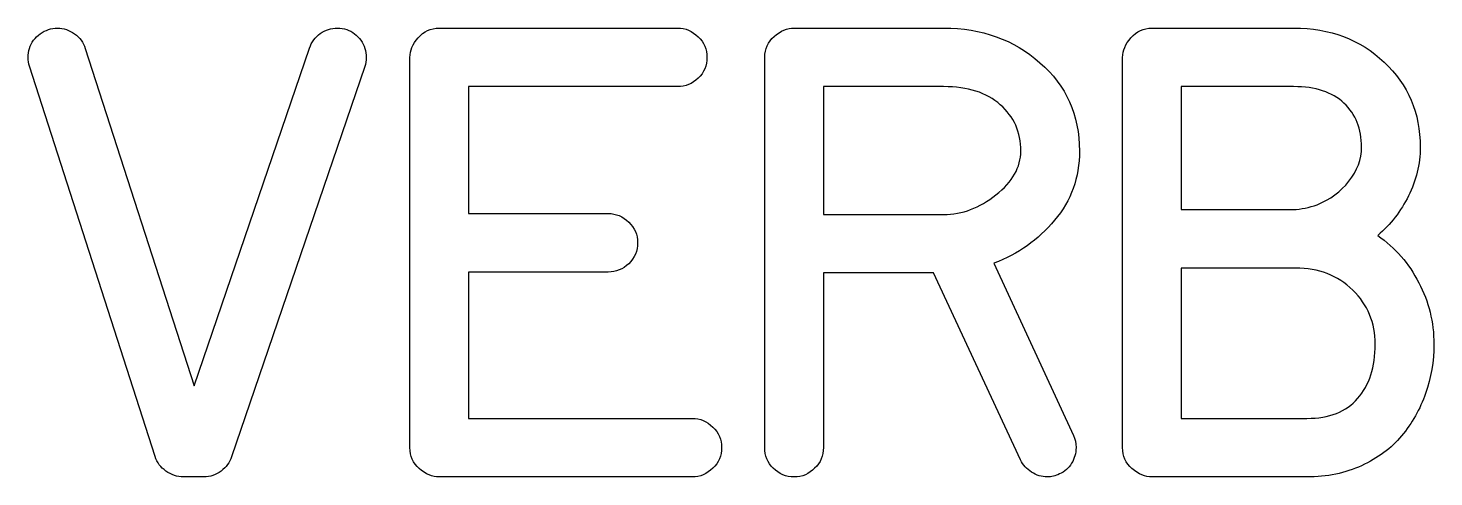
# Model space of a CAD drawing. Header units: millimetres. Extents: x 5.4 to 16.1, y 9 to 12.4.
import ezdxf

# ---------------------------------------------------------------- set-up
doc = ezdxf.new("R2010")
doc.units = ezdxf.units.MM
doc.layers.get('0').update_dxf_attribs({"linetype": 'CONTINUOUS'})

msp = doc.modelspace()

# ---------------------------------------------------------------- linework, layer by layer
at = {"color": 7}
for points in [[(5.539913, 12.417709)], [(10.472652, 12.362044)], [(15.63321, 10.851868)]]:
    msp.add_lwpolyline(points, close=True, dxfattribs=at)
for points in [[(8.506086, 12.428833), (10.31681, 12.428833)], [(11.201392, 12.428836), (12.336805, 12.428836)], [(13.918967, 12.428831), (14.995012, 12.428831)], [(5.818192, 12.272997), (6.645634, 9.709041), (7.521312, 12.276708)], [(8.283455, 9.237805), (8.283455, 12.206204)], [(10.978761, 9.237804), (10.978761, 10.788794), (10.978761, 12.206206)], [(13.696335, 9.237796), (13.696335, 10.825897), (13.696335, 12.206203)], [(6.348801, 9.171027), (5.395203, 12.139425)], [(7.940594, 12.135716), (6.927627, 9.167316)], [(10.31681, 11.983575), (8.728715, 11.983575), (8.728715, 11.018846), (9.789918, 11.018846)], [(12.336807, 11.983576), (11.424023, 11.983576), (11.424023, 11.011425)], [(14.995012, 11.983579), (14.141598, 11.983579), (14.141597, 11.04853)], [(11.424023, 11.011425), (12.336807, 11.011425)], [(14.141597, 11.04853), (14.9913, 11.04853)], [(9.789918, 10.573583), (8.728715, 10.573583), (8.728715, 9.460433), (10.428124, 9.460433)], [(12.718986, 10.640375), (13.323798, 9.330568)], [(14.141597, 10.603268), (14.141597, 9.460434), (15.095195, 9.460434)], [(15.009854, 10.603268), (14.998724, 10.603268), (14.141597, 10.603268)], [(12.919351, 9.145041), (12.258884, 10.566165), (11.424023, 10.566164)], [(11.424023, 10.566164), (11.424023, 9.237804)], [(6.719841, 9.01519), (6.641924, 9.01519), (6.564006, 9.01519)], [(10.428124, 9.015171), (8.506085, 9.015171)], [(15.095194, 9.015166), (13.918966, 9.015166)]]:
    msp.add_lwpolyline(points, dxfattribs=at)
for points in [[(5.424888, 12.336082), (5.45457, 12.375662), (5.492912, 12.402871), (5.539913, 12.417709)], [(5.539909, 12.417707), (5.559699, 12.425126), (5.581962, 12.428836), (5.606698, 12.428836)], [(5.606698, 12.428836), (5.653696, 12.428836), (5.696986, 12.413995), (5.736565, 12.384313)], [(5.736565, 12.384313), (5.776144, 12.357103), (5.803353, 12.319998), (5.818192, 12.272997)], [(7.521312, 12.276708), (7.536156, 12.323706), (7.563365, 12.360812), (7.602939, 12.388023)], [(7.602939, 12.388023), (7.642519, 12.415233), (7.685809, 12.428837), (7.732807, 12.428837)], [(7.732807, 12.428837), (7.757543, 12.428837), (7.781042, 12.425128), (7.803305, 12.417708)], [(7.803305, 12.417708), (7.847831, 12.402864), (7.883699, 12.375655), (7.910909, 12.336081)], [(8.346534, 12.354625), (8.388587, 12.404097), (8.441771, 12.428833), (8.506086, 12.428833)], [(10.31681, 12.428833), (10.376183, 12.428833), (10.428131, 12.40657), (10.472652, 12.362044)], [(11.049261, 12.365757), (11.098734, 12.40781), (11.149445, 12.428836), (11.201392, 12.428836)], [(12.336805, 12.428836), (12.626224, 12.428836), (12.86988, 12.341021), (13.067773, 12.165391)], [(13.759415, 12.354623), (13.801468, 12.404095), (13.854652, 12.428831), (13.918967, 12.428831)], [(14.995012, 12.428831), (15.272063, 12.428831), (15.500877, 12.342253), (15.681456, 12.169096)], [(5.384074, 12.206214), (5.384074, 12.253213), (5.397679, 12.296502), (5.424888, 12.336082)], [(7.910909, 12.336081), (7.938118, 12.296501), (7.951723, 12.253212), (7.951723, 12.206214)], [(8.283455, 12.206204), (8.283455, 12.25815), (8.304481, 12.307623), (8.346534, 12.354625)], [(10.472651, 12.362047), (10.517178, 12.319994), (10.539441, 12.268047), (10.539441, 12.206206)], [(10.978761, 12.206206), (10.978761, 12.270521), (11.002261, 12.323705), (11.049261, 12.365757)], [(13.696335, 12.206203), (13.696335, 12.258148), (13.717362, 12.307621), (13.759415, 12.354623)], [(5.395203, 12.139425), (5.387784, 12.159215), (5.384074, 12.181478), (5.384074, 12.206214)], [(7.951723, 12.206214), (7.951723, 12.181478), (7.948013, 12.157979), (7.940594, 12.135716)], [(10.539441, 12.206206), (10.539441, 12.144364), (10.517178, 12.091181), (10.472651, 12.046654)], [(13.067773, 12.165391), (13.26814, 11.992234), (13.368324, 11.768367), (13.368324, 11.49379)], [(15.681456, 12.169096), (15.864507, 11.998413), (15.956032, 11.783204), (15.956032, 11.523469)], [(10.472651, 12.046654), (10.428118, 12.004602), (10.376171, 11.983575), (10.31681, 11.983575)], [(12.767225, 11.846288), (12.663331, 11.937813), (12.519858, 11.983576), (12.336807, 11.983576)], [(15.37719, 11.857413), (15.288141, 11.941524), (15.160748, 11.983579), (14.995012, 11.983579)], [(15.510768, 11.523468), (15.510768, 11.661994), (15.466242, 11.773309), (15.37719, 11.857413)], [(12.923065, 11.49379), (12.923065, 11.637262), (12.871118, 11.754762), (12.767225, 11.846288)], [(12.733831, 11.159844), (12.859987, 11.258791), (12.923065, 11.370106), (12.923065, 11.49379)], [(13.368324, 11.49379), (13.368324, 11.290949), (13.305245, 11.115319), (13.179088, 10.966899)], [(15.414298, 11.263734), (15.478611, 11.345365), (15.510768, 11.431943), (15.510768, 11.523468)], [(15.956032, 11.523469), (15.956032, 11.392365), (15.926345, 11.268682), (15.866972, 11.152419)], [(15.173115, 11.08563), (15.272062, 11.12521), (15.352457, 11.184578), (15.414298, 11.263734)], [(12.336807, 11.011425), (12.477806, 11.011425), (12.610147, 11.060898), (12.733831, 11.159844)], [(15.866972, 11.152419), (15.810072, 11.036156), (15.732151, 10.935973), (15.63321, 10.851868)], [(9.789918, 11.018846), (9.849288, 11.018846), (9.901235, 10.996583), (9.945759, 10.952056)], [(14.9913, 11.04853), (15.050673, 11.051063), (15.111278, 11.06343), (15.173115, 11.08563)], [(9.945759, 10.952056), (9.990289, 10.910003), (10.012554, 10.858056), (10.012554, 10.796216)], [(13.179088, 10.966899), (13.055405, 10.81848), (12.902037, 10.709638), (12.718986, 10.640375)], [(10.012554, 10.796216), (10.012554, 10.734376), (9.990289, 10.681192), (9.945759, 10.636663)], [(15.633218, 10.851872), (15.766795, 10.757873), (15.870689, 10.6379), (15.9449, 10.491955)], [(9.945759, 10.636663), (9.901233, 10.59461), (9.849286, 10.573583), (9.789918, 10.573583)], [(15.443982, 10.436296), (15.330193, 10.547611), (15.185483, 10.603268), (15.009854, 10.603268)], [(15.9449, 10.491955), (16.021584, 10.348482), (16.059926, 10.19264), (16.059926, 10.024431)], [(15.614664, 10.024431), (15.614664, 10.187693), (15.55777, 10.324981), (15.443982, 10.436296)], [(15.481087, 9.612565), (15.570138, 9.713985), (15.614664, 9.851274), (15.614664, 10.024431)], [(16.059926, 10.024431), (16.059926, 9.893327), (16.038899, 9.768407), (15.996846, 9.649671)], [(15.095195, 9.460434), (15.265878, 9.460434), (15.394509, 9.511144), (15.481087, 9.612565)], [(15.996846, 9.649671), (15.954793, 9.530935), (15.894188, 9.42333), (15.815032, 9.326857)], [(10.428124, 9.460433), (10.487497, 9.460433), (10.539444, 9.43817), (10.583965, 9.393643)], [(10.583965, 9.393643), (10.628498, 9.35159), (10.650765, 9.299642), (10.650765, 9.237801)], [(13.323798, 9.330568), (13.336158, 9.303355), (13.342338, 9.272435), (13.342338, 9.237808)], [(15.815032, 9.326857), (15.735874, 9.232858), (15.634453, 9.157411), (15.51077, 9.100516)], [(8.353954, 9.078251), (8.306955, 9.120304), (8.283455, 9.173489), (8.283455, 9.237805)], [(10.650765, 9.237801), (10.650765, 9.175961), (10.628498, 9.124014), (10.583965, 9.081961)], [(11.041841, 9.081964), (10.999788, 9.124017), (10.978761, 9.175964), (10.978761, 9.237804)], [(11.424023, 9.237804), (11.424023, 9.175964), (11.40176, 9.124017), (11.357233, 9.081964)], [(13.342338, 9.237808), (13.342338, 9.195755), (13.331208, 9.156176), (13.308948, 9.119071)], [(13.766835, 9.078246), (13.719835, 9.120299), (13.696335, 9.173483), (13.696335, 9.237796)], [(6.430428, 9.05971), (6.390848, 9.086923), (6.363639, 9.124029), (6.348801, 9.171027)], [(6.927627, 9.167316), (6.915262, 9.125263), (6.889289, 9.089394), (6.849709, 9.05971)], [(8.506085, 9.015171), (8.454139, 9.015171), (8.403429, 9.036198), (8.353954, 9.078251)], [(10.583965, 9.081961), (10.539438, 9.037434), (10.487491, 9.015171), (10.428124, 9.015171)], [(11.201393, 9.015174), (11.139553, 9.015174), (11.086369, 9.037437), (11.041841, 9.081964)], [(11.357233, 9.081964), (11.31518, 9.037437), (11.263233, 9.015174), (11.201393, 9.015174)], [(13.004691, 9.052281), (12.967584, 9.074541), (12.939138, 9.105461), (12.919351, 9.145041)], [(13.308948, 9.119071), (13.286688, 9.081964), (13.255768, 9.054754), (13.216188, 9.037441)], [(13.918966, 9.015166), (13.867019, 9.015166), (13.816309, 9.036193), (13.766835, 9.078246)], [(15.51077, 9.100516), (15.387087, 9.043616), (15.248561, 9.015166), (15.095194, 9.015166)], [(6.564006, 9.01519), (6.517008, 9.01519), (6.472481, 9.03003), (6.430428, 9.05971)], [(6.849709, 9.05971), (6.810129, 9.03003), (6.76684, 9.01519), (6.719841, 9.01519)], [(13.123428, 9.015181), (13.081375, 9.015181), (13.041796, 9.027548), (13.004691, 9.052281)], [(13.216188, 9.037441), (13.186508, 9.022601), (13.155588, 9.015181), (13.123428, 9.015181)]]:
    msp.add_open_spline(points, degree=3, dxfattribs=at)

doc.saveas('drawing.dxf')
